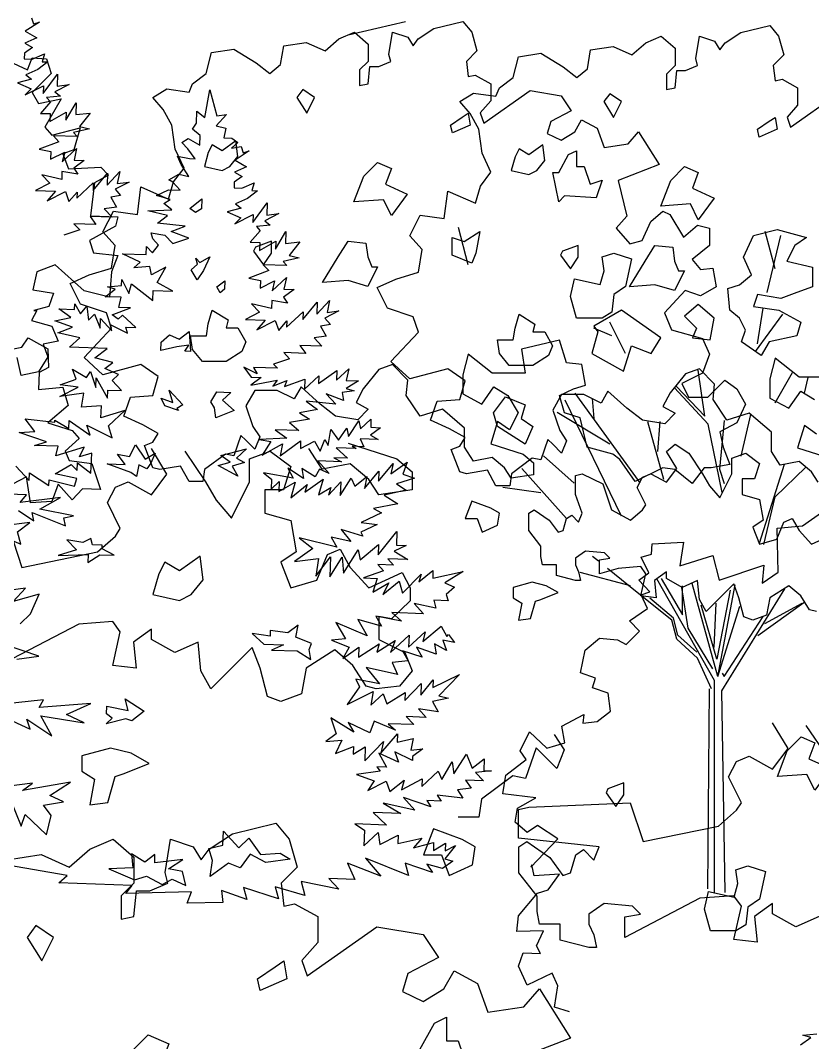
# Model space of a CAD drawing. Header units: inches. Extents: x 11.9 to 85.3, y 21.1 to 37.4.
# Drawn here: x 49.482 to 49.959, y 22.589 to 23.204 of the extents above; entities that cross this region are included whole.
import ezdxf

# ---------------------------------------------------------------- set-up
doc = ezdxf.new("R2010")
doc.units = ezdxf.units.IN
doc.header["$MEASUREMENT"] = 0
doc.layers.add('CAY', color=94, linetype='Continuous')
doc.layers.add('CAY-3', color=61, linetype='Continuous')

# ---------------------------------------------------------------- blocks, each defined once
blk = doc.blocks.new('A$C76451831')
at = {"layer": 'CAY'}
for p, q in [((3764, 1772.8), (3822.4, 1787)), ((3822.4, 1787), (3840.1, 1765.7)), ((3732.8, 1752.2), (3764, 1772.8)), ((3573, 1752.2), (3604.2, 1765.7)), ((3604.2, 1765.7), (3631.9, 1741.6)), ((3673.8, 1720.9), (3680.9, 1765.7)), ((3680.9, 1765.7), (3711.5, 1755.7)), ((3711.5, 1755.7), (3722.2, 1738)), ((3840.1, 1765.7), (3850.7, 1728)), ((3462.1, 1738), (3507.5, 1745.1)), ((3507.5, 1745.1), (3545.3, 1728)), ((3545.3, 1728), (3573, 1752.2)), ((3631.9, 1741.6), (3631.9, 1706.7)), ((3722.2, 1738), (3732.8, 1752.2)), ((3850.7, 1728), (3829.5, 1706.7)), ((3677.3, 1706.7), (3673.8, 1720.9)), ((3631.9, 1706.7), (3614.8, 1689.6)), ((3653.2, 1696.7), (3677.3, 1706.7)), ((3829.5, 1706.7), (3833, 1676.1)), ((3614.8, 1689.6), (3614.8, 1658.4)), ((3631.9, 1661.9), (3635.5, 1696.7)), ((3635.5, 1696.7), (3653.2, 1696.7)), ((3833, 1676.1), (3847.2, 1679)), ((3847.2, 1679), (3878.4, 1661.9)), ((3614.8, 1658.4), (3631.9, 1661.9)), ((3878.4, 1661.9), (3878.4, 1627.1)), ((3864.3, 1582.3), (3957.4, 1648.4)), ((3957.4, 1648.4), (4019.9, 1637.7)), ((4019.9, 1637.7), (4040.5, 1607.1)), ((3878.4, 1627.1), (3857.2, 1602.9)), ((4040.5, 1607.1), (3999.3, 1585.8)), ((3857.2, 1602.9), (3864.3, 1582.3)), ((3999.3, 1585.8), (3992.2, 1561.6)), ((4047.6, 1565.2), (4061.2, 1589.4)), ((4061.2, 1589.4), (4092.4, 1572.3)), ((4019.9, 1548.1), (4047.6, 1565.2)), ((4092.4, 1572.3), (4106.6, 1533.9)), ((4154.9, 1541), (4175.6, 1565.2)), ((4175.6, 1565.2), (4217.4, 1499.1)), ((3992.2, 1561.6), (4019.9, 1548.1)), ((4106.6, 1533.9), (4154.9, 1541)), ((4217.4, 1499.1), (4134.9, 1467.3)), ((4525.8, 1489.8), (4539.3, 1499.8)), ((4528.9, 1502.9), (4547.6, 1504.9)), ((4539.3, 1499.8), (4528.9, 1502.9)), ((1732.8, 1302.8), (1656.2, 1285.1)), ((6002.6, 1224.7), (5983.6, 1212.2)), ((5991.9, 1230.5), (5994.4, 1222.3)), ((5994.4, 1222.3), (6002.6, 1224.7)), ((5983.6, 1212.2), (5999.1, 1203.5)), ((5999.1, 1203.5), (5983, 1196.4)), ((5983, 1196.4), (5993.3, 1190.6)), ((5982.6, 1182.8), (5982.3, 1175.1)), ((5993.3, 1190.6), (5982.6, 1182.8)), ((5992.7, 1174.7), (6009.3, 1181.8)), ((6009.3, 1181.8), (6006.2, 1171.5)), ((5982.3, 1175.1), (5992.7, 1174.7)), ((6013.9, 1171.3), (6000.4, 1160.8)), ((6006.2, 1171.5), (6013.9, 1171.3)), ((6000.4, 1160.8), (5984.3, 1153.7)), ((5984.3, 1153.7), (5991.8, 1148)), ((6007.4, 1128.9), (6026.9, 1154.9)), ((6026.9, 1154.9), (6026.3, 1138.6)), ((5991.8, 1148), (5973, 1143.2)), ((5973, 1143.2), (5991.3, 1134.9)), ((5983.3, 1127), (6007.8, 1139.3)), ((6007.8, 1139.3), (6007.4, 1128.9)), ((6042.3, 1140.8), (6023.3, 1131)), ((6026.3, 1138.6), (6042.3, 1140.8)), ((5991.3, 1134.9), (5983.3, 1127)), ((6030.9, 1125.3), (6012.2, 1123.3)), ((6023.3, 1131), (6030.9, 1125.3)), ((6017.4, 1117.6), (6003.8, 1102.2)), ((6012.2, 1123.3), (6017.4, 1117.6)), ((6037.9, 1092.9), (6051.8, 1116.4)), ((6051.8, 1116.4), (6051.3, 1100.6)), ((6003.8, 1102.2), (6016.9, 1101.8)), ((6016.5, 1091.4), (6038.3, 1103.8)), ((6016.9, 1101.8), (6016.5, 1091.4)), ((6038.3, 1103.8), (6037.9, 1092.9)), ((6051.3, 1100.6), (6070.4, 1102.6)), ((6070.4, 1102.6), (6056.2, 1084.5)), ((6056.2, 1084.5), (6069.6, 1081.4)), ((6053, 1071.1), (6021.3, 1072.2)), ((6021.3, 1072.2), (6028.7, 1064.2)), ((6069.6, 1081.4), (6048.2, 1076.7)), ((6048.2, 1076.7), (6053, 1071.1)), ((6028.7, 1064.2), (6002.1, 1054.3)), ((6002.1, 1054.3), (6017.8, 1051)), ((6017.8, 1051), (6017.5, 1040.6)), ((6017.5, 1040.6), (6036.4, 1050.3)), ((6033.2, 1037.3), (6052.4, 1055.2)), ((6036.4, 1050.3), (6033.2, 1037.3)), ((6052.4, 1055.2), (6049.1, 1039.5)), ((6062.7, 1039), (6048.8, 1028.6)), ((6048.8, 1028.6), (6053.9, 1020.7)), ((6049.1, 1039.5), (6062.7, 1039)), ((2228.3, 971.5), (2215.1, 1021.6)), ((2217.8, 939.8), (2236.3, 1016.3)), ((6005.9, 1019.7), (6016.3, 1008.4)), ((6032.4, 1013.3), (6005.9, 1019.7)), ((6032.8, 1024.2), (6032.4, 1013.3)), ((6053.9, 1020.7), (6032.8, 1024.2)), ((6074.5, 998.7), (6093.9, 1022)), ((6093.3, 1005.7), (6110.2, 1024.2)), ((6093.9, 1022), (6093.3, 1005.7)), ((6110.2, 1024.2), (6107, 1008)), ((6016.3, 1008.4), (5997.4, 998.7)), ((6052.8, 988.6), (6074.8, 1009.1)), ((6074.8, 1009.1), (6074.5, 998.7)), ((6122.9, 1010.1), (6104, 1000.4)), ((6107, 1008), (6122.9, 1010.1)), ((5997.4, 998.7), (6024.1, 997.7)), ((6024.1, 997.7), (6012.8, 985)), ((6012.8, 985), (6037.3, 997.3)), ((6037.3, 997.3), (6042.2, 983.9)), ((6042.2, 983.9), (6053.1, 996.7)), ((6053.1, 996.7), (6052.8, 988.6)), ((6111.4, 992), (6098.2, 989.7)), ((6098.2, 989.7), (6105.9, 976.3)), ((6104, 1000.4), (6111.4, 992)), ((6105.9, 976.3), (6089.5, 974.1)), ((6089.5, 974.1), (6099.9, 962.9)), ((6070.5, 963.9), (6078.3, 953.2)), ((6099.9, 962.9), (6070.5, 963.9)), ((6056.8, 945.8), (6035.2, 938.9)), ((6078.3, 953.2), (6048.9, 954.2)), ((6048.9, 954.2), (6056.8, 945.8)), ((2204.6, 871.1), (2212.5, 918.7)), ((2201.9, 860.6), (2238.9, 910.7)), ((2009.3, 881.7), (1985.5, 892.2)), ((2027.8, 857.9), (2006.6, 900.2)), ((2134, 774), (2125.3, 835.7)), ((2228.6, 791.9), (2251.7, 832.8)), ((2268, 805.1), (2272.9, 825.9)), ((2138.7, 763.4), (2093.5, 812.2)), ((2095.8, 814.5), (2134, 774)), ((2022.3, 639.8), (1946.8, 795.6)), ((2047.7, 684.5), (1960.2, 805.1)), ((1985.8, 770.9), (1983.8, 797.9)), ((2007, 736.3), (1936.2, 779.1)), ((2159.9, 768.1), (2154, 702.8)), ((2182.7, 720.5), (2195.7, 776.4)), ((2079.1, 689), (2057.9, 766.3)), ((2071.1, 726.8), (2074.5, 766.9)), ((2157.5, 671.8), (2138.7, 763.4)), ((1958.8, 684.4), (1917.8, 720.8)), ((1948.8, 636.8), (1888.7, 704)), ((2154, 702.8), (2159.9, 684)), ((2207.6, 603.7), (2240.9, 709.9)), ((2228.7, 665.9), (2269.2, 705.2)), ((1914.2, 671.4), (1863.5, 678.5)), ((2213.4, 601.8), (2228.7, 665.9)), ((1991.5, 579.5), (1983.4, 586)), ((2034.5, 546.7), (1966.9, 564.4)), ((2041.2, 539.6), (2003.7, 569.7)), ((2147.3, 419.7), (2069.9, 556)), ((2075.8, 556.2), (2104.1, 507.8)), ((2151.6, 424.8), (2117.3, 549.9)), ((2089.9, 500.7), (2041.2, 539.6)), ((2102.9, 544.4), (2111.2, 489.7)), ((2104.1, 507.8), (2104.1, 546.7)), ((2168.2, 540.8), (2150.5, 448.4)), ((2151.6, 424.8), (2175, 548.1)), ((2156.8, 405.9), (2241.3, 542.4)), ((2092.3, 503.1), (2060.4, 530.2)), ((2146.9, 463.7), (2149.3, 523.1)), ((2205.1, 479.9), (2266.8, 524.3)), ((2214.5, 496), (2264.5, 523.1)), ((2150.5, 448.4), (2129.2, 520.8)), ((2151.6, 424.8), (2181.2, 519.2)), ((2096.6, 475.1), (2089.9, 500.7)), ((2098.2, 480.3), (2092.3, 503.1)), ((2159.9, 424.8), (2212.2, 505.4)), ((2123.3, 457.8), (2098.2, 480.3)), ((2111.2, 489.7), (2144.6, 435.4)), ((2124.5, 449.6), (2096.6, 475.1)), ((2143, 408.3), (2124.5, 449.6)), ((2157.5, 429.5), (2159.9, 424.8)), ((2147.3, 135.4), (2147.3, 419.7)), ((2138.3, 140.1), (2140.6, 408.3)), ((2161.5, 135.4), (2156.8, 405.9))]:
    blk.add_line(p, q, dxfattribs=at)
for points in [[(4216, 1534.3), (4196, 1540.6), (4200.2, 1569.1), (4192.8, 1586), (4159, 1570.1), (4147.4, 1595.5), (4153.8, 1613.4), (4177, 1612.3), (4171.7, 1622.9), (4181.2, 1642.9), (4145.3, 1641.9), (4147.4, 1663), (4172.8, 1693.5), (4187.5, 1697.8), (4202.3, 1718.9), (4168.5, 1716.7), (4165.4, 1731.5), (4164.3, 1728.3), (4200.2, 1766.3), (4172.8, 1784.2), (4159, 1774.7), (4143.2, 1788.5), (4146.4, 1807.4), (4170.6, 1821.2), (4126.4, 1826.4), (4130.6, 1851.7), (4158, 1872.8), (4149.6, 1884.4), (4162.2, 1909.7), (4185.4, 1887.6), (4209.7, 1895), (4205.5, 1917.1), (4235, 1933), (4233.9, 1921.4), (4252.9, 1923.5), (4270.8, 1937.2), (4267.7, 1961.4), (4246.6, 1968.8), (4250.8, 1981.5), (4230.8, 1988.9), (4237.1, 2019.4), (4256.1, 2035.3), (4280.3, 2033.1), (4291.9, 2026.8), (4309.9, 2044.7), (4296.2, 2058.5), (4320.4, 2075.3), (4312, 2093.3), (4323.6, 2097.5), (4308.8, 2113.3), (4322.5, 2122.8), (4312, 2143.9), (4325.7, 2148.1), (4326.7, 2161.8), (4368.9, 2163.9), (4363.7, 2132.3), (4408, 2146), (4416.4, 2113.3), (4476.5, 2133.3), (4474.4, 2109.1), (4495.5, 2123.9), (4494.4, 2182.9), (4528.2, 2186.1), (4556.7, 2206.1)], [(1194.4, 1253.4), (1226.1, 1238.6), (1232.4, 1254.5), (1251.4, 1253.4), (1257.7, 1233.4), (1232.4, 1208), (1240.8, 1193.3), (1271.4, 1199.6), (1249.3, 1161.6), (1258.8, 1151.1), (1296.7, 1160.6), (1288.3, 1131.1), (1273.5, 1125.8), (1280.9, 1105.7), (1324.2, 1107.9), (1334.7, 1097.3), (1315.7, 1086.8), (1310.4, 1042.5), (1347.4, 1041.4), (1344.2, 1028.7), (1309.4, 1009.8), (1314.7, 992.9), (1347.4, 989.7), (1338.9, 967.6), (1335.8, 933.8), (1302, 942.3), (1263, 977.1), (1238.7, 967.6), (1233.4, 943.3), (1260.9, 939.1), (1254.5, 921.2), (1234.5, 915.9), (1238.7, 915.9), (1231.3, 902.2), (1258.8, 894.8), (1267.2, 874.8), (1247.2, 870.5), (1253.5, 853.7)], [(2304.6, 826.3), (2260.5, 826.3), (2228.3, 851.9), (2221.2, 824), (2221.2, 798.4), (2246.8, 784.6), (2262.9, 807.8), (2281.4, 796.4)], [(2283.7, 750), (2267.6, 761.4), (2258.6, 731.5), (2302.2, 717.8)], [(2286.1, 685.5), (2277, 699.3), (2260.5, 713.1), (2235.4, 708.3), (2223.6, 726.8), (2223.6, 752.4), (2193.7, 777.9), (2163.8, 768.5), (2145.4, 796.4), (2147.3, 816.9), (2126.9, 837.7), (2108.4, 831), (2087.6, 805.5), (2078.1, 787), (2094.3, 777.9), (2080.5, 763.8), (2050.6, 768.5), (2029.8, 784.6), (2004.2, 807.8), (1995.2, 791.7), (1972, 803.1), (1942.1, 803.1), (1930.3, 782.3), (1939.8, 754.7), (1948.8, 741), (1942.1, 724.5), (1930.3, 736.3), (1923.7, 742.9), (1914.2, 715.4), (1902.8, 717.8), (1874.9, 696.9), (1872.6, 680.8), (1854.1, 680.8), (1842.7, 701.7), (1814.8, 696.9), (1805.7, 699.3), (1794.3, 729.2), (1805.7, 733.9), (1812.8, 745.3), (1792, 757.1), (1766.4, 768.5), (1775.5, 794.1), (1805.7, 796.4), (1812.8, 821.6), (1789.6, 837.7), (1738.5, 824), (1713.4, 847.2), (1750.3, 886.5), (1743.2, 907.3), (1708.6, 918.7), (1694.9, 946.6), (1720, 958), (1750.3, 967.1), (1755, 997.4), (1738.5, 1015.9), (1752.7, 1043.4), (1784.9, 1039.1), (1789.6, 1076), (1826.6, 1059.5), (1833.2, 1082.7), (1847.4, 1101.2), (1835.6, 1126.7), (1831.3, 1159), (1819.5, 1179.8), (1805.7, 1196), (1824.2, 1207.4), (1854.1, 1203), (1858.8, 1214.4), (1877.3, 1228.2), (1884.3, 1256.1), (1914.2, 1260.8), (1944.1, 1242.4), (1962.6, 1228.2), (1976.7, 1240), (1981, 1265.2), (2011.3, 1269.9), (2036.5, 1258.5), (2054.9, 1274.6), (2075.8, 1283.7), (2094.3, 1267.5), (2094.3, 1244.3), (2082.9, 1232.9), (2082.9, 1212.1), (2094.3, 1214.4), (2096.6, 1237.6), (2108.4, 1237.6), (2124.5, 1244.3), (2122.2, 1253.8), (2126.9, 1283.7), (2147.3, 1277), (2154.4, 1265.2), (2161.5, 1274.6), (2182.3, 1288.4), (2221.2, 1297.8), (2233, 1283.7), (2240.1, 1258.5), (2225.9, 1244.3), (2228.3, 1223.9), (2237.7, 1225.8), (2258.6, 1214.4), (2258.6, 1191.2), (2244.4, 1175.1), (2249.1, 1161.4), (2311.2, 1205.4)], [(1202.6, 261.9), (1217.6, 224.2), (1223.1, 239.9), (1251.6, 212.6), (1257.9, 238.7), (1247.6, 252.6), (1274.4, 257.1), (1256.2, 265.5), (1283.5, 283.1), (1219.2, 272.2), (1232.7, 282.1), (1187.2, 276)], [(1193.2, 371.5), (1229.8, 354.3), (1225.3, 367.6), (1258.9, 345.2), (1244, 372.4), (1302.2, 362.7), (1278.5, 373.9), (1311.2, 388.7), (1241.7, 383.4), (1247.5, 393.6), (1193.8, 387.8)], [(1211.8, 448.3), (1241.4, 452.3), (1196.6, 467.5)], [(1216.2, 495.8), (1230.2, 508.9), (1241.6, 535.3), (1206.8, 525.6), (1223.3, 543.6), (1180.5, 537.4)], [(1196.2, 611.2), (1217.2, 602.3), (1212.8, 618.8), (1229.1, 631.3), (1194, 627.1)], [(1213.8, 647.7), (1234.6, 633.9), (1232.3, 644.8), (1276.9, 627), (1274.6, 637.9), (1287.8, 640.2), (1242.8, 649.4), (1270.1, 664.8), (1216.4, 658.5), (1224.9, 668.7), (1187.8, 670)], [(1210.4, 706.8), (1228.3, 687.6), (1228.7, 698), (1254.8, 681.2), (1255.1, 688.9), (1289.2, 680), (1292.3, 690.3), (1263.1, 696.8), (1284.8, 709.2), (1292.7, 701.2), (1293, 711.6), (1311.1, 697.8), (1312.1, 724.6), (1296, 719.7), (1301.9, 732.6), (1263.9, 720.8), (1267.1, 733.8), (1235.4, 734.9), (1251.4, 739.8), (1214.7, 752), (1236, 753.5), (1223, 770.3), (1262.8, 766.2), (1262.9, 768.9), (1281.5, 757.4), (1281.9, 768.2), (1310.2, 748.6), (1305.7, 761.9), (1339.5, 744.9), (1334.6, 760.9), (1356.7, 781.5), (1324.6, 771.7), (1325.2, 788), (1298.4, 786.2), (1301.7, 804.7), (1269.4, 800.4), (1293.9, 813.1), (1270, 816.2), (1291.5, 823.6), (1286.5, 837), (1305.2, 825.9), (1310.4, 833.9), (1317.9, 812.3), (1318.3, 825.4), (1333.2, 798.2), (1333.6, 809), (1352.2, 808.4), (1339.5, 822), (1347.9, 829.8), (1329.6, 838.2), (1340.3, 846), (1316.5, 852.2), (1332.8, 864.8), (1282.6, 866.6), (1296.2, 879.2), (1266.9, 885.7), (1286.2, 893.2), (1262.5, 901.7), (1284, 906.4), (1268.1, 917.8), (1289.3, 917.1), (1289.6, 924.8), (1297.3, 911.4), (1305.8, 921.5), (1307.9, 902.9), (1315.9, 910.7), (1323.4, 891.9), (1323.8, 905), (1339.1, 888.6), (1336.7, 896.9), (1360.3, 885.2), (1357.8, 893.4), (1371.4, 892.9), (1353.4, 909.4), (1347.8, 904.2), (1339.8, 909.9), (1364.2, 919.5), (1348.4, 920), (1351.5, 933.5), (1330.3, 934.3), (1343.8, 944.2), (1333.4, 947.3), (1352.1, 949.4), (1352.4, 957.5), (1362.1, 938.6), (1365.3, 951.6), (1394, 929.3), (1394.4, 942.4), (1420.7, 941.5), (1399.8, 953.1), (1411.4, 974), (1392.5, 963.8), (1390.1, 974.8), (1368.8, 972.8), (1377.2, 980.7), (1353.6, 991.9), (1385.3, 990.8), (1385.6, 1001.7), (1393.5, 993.3), (1401.6, 1003.4), (1394.2, 1011.8), (1391.7, 1020.1), (1410.2, 1016.7), (1420.7, 1005.5), (1442.2, 1012.9), (1418.5, 1021.8), (1437.3, 1028.9), (1400.3, 1032.9), (1413.8, 1043.3), (1387.3, 1049.2), (1419.5, 1050.8), (1409, 1059.4), (1417.3, 1064.5), (1398.9, 1070.1), (1415, 1077.7), (1430.9, 1077.2), (1420.8, 1088), (1415.5, 1090.9), (1428.9, 1098.6), (1442.4, 1095.4), (1432.1, 1111.6), (1427, 1122.6), (1443.2, 1119.4), (1450.9, 1119.1), (1441, 1132.6), (1433.1, 1141), (1441.4, 1146.2), (1457, 1137.5), (1457.5, 1150.6), (1447.3, 1159.1), (1452.6, 1167.1), (1453.1, 1182.9), (1463.7, 1174.4), (1470.5, 1211.8), (1479.7, 1176.6), (1492.9, 1178.8), (1479.2, 1163.4), (1492.2, 1160.3), (1489.5, 1147.2), (1499.9, 1146.8), (1507.9, 1141.1), (1499.4, 1133.3), (1512.7, 1135.5), (1515.1, 1127.3), (1523.3, 1129.7), (1504.3, 1117.2), (1519.9, 1108.5), (1503.8, 1101.4), (1514, 1095.6), (1503.3, 1087.8), (1503, 1080.1), (1513.4, 1079.7), (1530, 1086.9), (1526.9, 1076.5), (1534.6, 1076.3), (1521.1, 1065.9), (1505, 1058.7), (1512.5, 1053), (1493.8, 1048.2), (1512, 1039.9), (1504.1, 1032), (1528.5, 1044.3), (1528.1, 1033.9), (1547.6, 1060), (1547.1, 1043.7), (1563, 1045.8), (1544.1, 1036.1), (1551.6, 1030.3), (1532.9, 1028.3), (1538.2, 1022.7), (1524.5, 1007.3), (1537.6, 1006.8), (1537.3, 996.4), (1559, 1008.8), (1558.6, 997.9), (1572.6, 1021.5), (1572, 1005.6), (1591.1, 1007.7), (1576.9, 989.6), (1590.4, 986.4), (1568.9, 981.7), (1573.7, 976.1), (1542, 977.2), (1549.5, 969.2), (1522.8, 959.3), (1538.6, 956), (1538.2, 945.6), (1557.1, 955.4), (1554, 942.3), (1573.2, 960.2), (1569.9, 944.5), (1583.5, 944), (1569.5, 933.6), (1574.7, 925.7), (1553.5, 929.2), (1553.1, 918.3), (1526.6, 924.7), (1537.1, 913.4), (1518.2, 903.7), (1544.9, 902.7), (1533.5, 890), (1558, 902.3), (1563, 889), (1573.8, 901.7), (1573.5, 893.6), (1595.6, 914.1), (1595.2, 903.7), (1614.6, 927.1), (1614, 910.8), (1631, 929.2), (1627.7, 913), (1643.6, 915.2), (1624.7, 905.4), (1632.1, 897), (1618.9, 894.7), (1626.6, 881.3), (1610.2, 879.2), (1620.7, 867.9), (1591.3, 868.9), (1599.1, 858.2), (1569.6, 859.3), (1577.5, 850.8), (1556, 843.9), (1561.2, 838.3), (1529.1, 839.4), (1534.2, 831), (1515.9, 839.8), (1525.9, 826.3), (1539.5, 825.9), (1525.5, 815.5), (1560.6, 822.4), (1554.9, 814.4), (1573.8, 821.9), (1570.8, 813.9), (1597.8, 823.8), (1597.4, 810.2), (1616.6, 828.2), (1616.2, 817.7), (1640.9, 835.5), (1640.4, 822.3), (1656.8, 837.6), (1653.5, 821.9), (1669.8, 821.3), (1653.1, 811), (1663.9, 807.9), (1648, 805.8), (1649.9, 795.3), (1626.6, 803.8), (1639.3, 790.2), (1599.5, 794.3), (1615, 782.9), (1590.8, 778.7), (1604.1, 770.1), (1577.2, 765.6), (1590, 754.7), (1558.3, 755.8), (1573.8, 744.4), (1536.6, 743), (1552.3, 740.2), (1540.8, 721.6), (1568.1, 736.9), (1564.8, 720.7), (1592.2, 741.1), (1591.9, 730.6), (1610.8, 740.4), (1618.5, 727), (1624.5, 742.7), (1629.2, 734.8), (1632.6, 756), (1643, 742), (1654, 757.9), (1656.3, 747), (1670.2, 767.8), (1672.6, 757.3), (1686.6, 770), (1686.2, 759.1), (1699.3, 758.6), (1685.9, 748.7), (1696.1, 742.9), (1672.1, 743.7), (1677.2, 733.1), (1661.3, 733.7), (1666.6, 730.8), (1639.9, 731.7), (1655.3, 717.6), (1636.8, 718.2), (1647, 712.9), (1615.3, 714), (1630.6, 697.1), (1617.6, 703), (1611.9, 692.8), (1593.7, 703.8), (1595.9, 690.6), (1575.1, 704.5), (1582.3, 691.1), (1542.7, 697.9), (1553.3, 689.4), (1552.8, 676.3), (1563.6, 686.3), (1563.1, 673.2), (1584.9, 685.6), (1579.1, 664.5), (1601.1, 682.3), (1598, 672), (1622.6, 689.7), (1616.4, 668.6), (1632.6, 678.5), (1629.6, 668.1), (1646.1, 686.1), (1645.4, 667.6), (1659.8, 691.1), (1664.9, 680), (1681.2, 693.1), (1677.9, 676.9), (1697.3, 700.2), (1696.8, 687.1), (1716.2, 710.4), (1713, 696.9), (1734.9, 712.5), (1729.3, 696.4), (1745, 690.8), (1720.7, 683.5), (1733.6, 674.9), (1704.3, 668.2), (1722.5, 656.7), (1690.1, 650.1), (1700.8, 644.3), (1673.6, 631.7), (1694.8, 628.7), (1673.2, 618.6), (1675.7, 613), (1646.5, 622.2), (1659.6, 605.9), (1633, 611.8), (1640.7, 598.4), (1590.4, 611), (1608.5, 596.8), (1583.9, 579.1), (1616.2, 583.4), (1612.6, 559.5), (1632.1, 585.5), (1631.2, 558.8), (1648, 585), (1649.9, 563.6), (1669.6, 594.7), (1671.9, 581.4), (1696.6, 601.9), (1696.1, 588.3), (1721.2, 619.6), (1720.6, 601), (1733.7, 600.6), (1717.6, 593), (1735.8, 581.9), (1709.1, 582.8), (1716.9, 574.4), (1695.7, 575.2), (1703.5, 566.7), (1676.5, 557.2), (1695, 556.6), (1688.9, 538.2), (1710.7, 550.6), (1702.4, 535), (1724.3, 552.8), (1728.8, 536.8), (1753.7, 562.3), (1750.6, 551.9), (1769.7, 567.1), (1769.3, 556.7), (1810, 565.7), (1785.4, 550.7), (1798.4, 544.8), (1787.6, 534.8), (1790, 526.5), (1771, 527.2), (1773.4, 516.7), (1744.6, 522.7), (1757.2, 509.1), (1714.7, 510.6), (1727.4, 499.2), (1693.2, 505.9), (1700.9, 492.5), (1669.1, 501.3), (1681.4, 479.5), (1639.5, 497.3), (1652.3, 475.6), (1633.6, 473.5), (1657.4, 464.5), (1648.7, 449), (1670.5, 464.1), (1670, 450.9), (1697.4, 468.6), (1694.3, 457.8), (1718.8, 473.3), (1712.8, 457.1), (1737.7, 480.3), (1737.1, 464.5), (1759.1, 485), (1755.9, 472), (1780.7, 492.4), (1788.3, 478.5), (1790.7, 481.2), (1798.5, 470.5), (1782.7, 473.7), (1787.7, 460), (1771.7, 468.7), (1773.9, 455), (1747.5, 464.1), (1755.2, 450.7), (1728.8, 459.3), (1736.5, 445.9), (1715.1, 443.9), (1722.2, 427.8), (1680, 437), (1698.2, 415), (1666.3, 421.6), (1671.3, 411), (1654.7, 387.5), (1689.7, 404.9), (1686.3, 386.4), (1702.7, 401.7), (1707.7, 388.4), (1732.3, 403.4), (1731.9, 392.6), (1754, 415.8), (1753.4, 400), (1770, 420.7), (1769.7, 410.3), (1805.2, 427.6), (1777.4, 399.1), (1790.4, 396), (1769, 391.3), (1776.7, 377.8), (1750.1, 381.5), (1760.6, 370.2), (1733.8, 371.2), (1743.9, 360.4), (1709.5, 361.6), (1719.6, 353.1), (1691, 365), (1685, 349.3), (1656.1, 363.5), (1663.8, 350.1), (1632.7, 369.7), (1639.7, 348.2), (1626.2, 337.8), (1647.6, 339.7), (1638.8, 321.5), (1663.1, 331), (1662.7, 320.6), (1679, 330.5), (1678.3, 311.9), (1703.2, 337.8), (1700, 322), (1722.2, 348), (1721.8, 337.1), (1743.2, 341.8), (1740, 326.1), (1756.3, 327.8), (1742.4, 317.8), (1742.2, 312.4), (1718.6, 324.1), (1723.6, 310.3), (1697.2, 322.1), (1707.5, 303.2), (1694.3, 303.7), (1699.1, 298), (1667.2, 293.7), (1691, 285.2), (1682.3, 271.9), (1706.8, 284.6), (1711.8, 270.9), (1730.9, 286.1), (1727.7, 273), (1755, 287.9), (1754.6, 277.5), (1776.6, 298.1), (1781.7, 287), (1795.6, 310.5), (1797.8, 294.6), (1814.6, 320.8), (1822.1, 301.9), (1838.4, 314.5), (1837.8, 298.6), (1848.2, 298.3), (1826.8, 296.3), (1837.3, 285.1), (1813.3, 285.9), (1821.1, 275.2), (1802.5, 273.1), (1809.8, 262), (1775.5, 265.9), (1780.6, 258), (1761.6, 258.7), (1766.8, 250.4), (1730.1, 262.5), (1745.3, 245.7), (1703.1, 255.3), (1726.6, 241.3), (1689.5, 242.6), (1707.5, 225.7), (1664.9, 227.2), (1677.8, 219), (1677, 197.7), (1696.2, 215.6), (1698.4, 199.7), (1722.9, 212), (1722.5, 201.1), (1754.9, 208.2), (1743.6, 195.4), (1770.5, 202.2), (1770.2, 191.8), (1786.4, 201.6), (1786, 191.2), (1799.9, 198.4), (1785.6, 180.3), (1796.4, 177.2), (1782.5, 167.3), (1761.4, 173.5), (1769.1, 162.3), (1732.4, 174.5), (1736.8, 158), (1679.2, 181.3), (1699.6, 157), (1654.9, 174.5), (1665, 152.8), (1630.2, 154), (1643.3, 140), (1592.9, 149.9), (1597.7, 131.1), (1558.2, 142.9), (1562.6, 126.9), (1515.6, 142.2), (1520, 125.7), (1486, 137.8), (1488.1, 121.8), (1440.1, 120.8), (1446.1, 136.4), (1358.1, 134.1), (1366.6, 144.6), (1267.9, 148.1), (1279.1, 158.1), (1199.4, 171.8)], [(1253.5, 853.7), (1240.8, 833.6), (1217.6, 828.4), (1212.4, 852.6)], [(1484.5, 939.3), (1479.8, 947.6), (1490.5, 955.4), (1490.1, 944.5), (1484.5, 939.3)], [(2283.7, 512.1), (2274.7, 514.5), (2262.9, 533), (2246.8, 546.7), (2221.2, 530.6), (2216.9, 507.4), (2198.4, 500.7), (2186.6, 505), (2179.9, 530.6), (2172.9, 549.1), (2156.8, 533), (2135.9, 512.1), (2126.9, 528.2), (2124.5, 553.8), (2103.7, 544.4), (2082.9, 556.2), (2082.9, 565.2), (2066.7, 553.8), (2069.1, 530.6), (2048.3, 533), (2054.9, 562.8), (2048.3, 572.3), (2018, 569.9), (1992.8, 562.8), (1992.8, 581.3), (2006.6, 583.7), (1999.5, 590.8), (1974.4, 593.1), (1960.6, 583.7), (1960.6, 574.6), (1964.9, 565.2), (1967.3, 553.8), (1960.6, 553.8), (1935.1, 560.5), (1935.1, 574.6), (1916.6, 574.6), (1914.2, 586), (1914.2, 599.8), (1898.1, 620.6), (1898.1, 643.8), (1905.2, 648.6), (1925.6, 634.4), (1937.4, 618.3), (1944.1, 620.6), (1948.8, 636.8), (1955.9, 641.5), (1964.9, 632), (1969.6, 643.8), (1960.6, 669), (1960.6, 694.6), (1969.6, 696.9), (1997.6, 683.2), (2009, 648.6), (2034.5, 634.4), (2050.6, 648.6), (2054.9, 655.2), (2043.5, 678.5), (2050.6, 692.2), (2062, 696.9), (2082.9, 685.5), (2096.6, 704), (2082.9, 726.8), (2094.3, 736.3), (2112.7, 724.5), (2131.2, 696.9), (2140.6, 680.8), (2154.4, 664.7), (2170.5, 696.9), (2170.5, 717.8), (2189, 724.5), (2207.5, 710.7), (2200.8, 689.9), (2184.3, 689.9), (2184.3, 669), (2207.5, 662.3), (2212.2, 634.4), (2198.4, 625.4), (2207.5, 602.2), (2230.7, 609.2), (2240.1, 632), (2251.5, 636.8), (2260.5, 620.6), (2277, 602.2), (2306.9, 615.9)]]:
    blk.add_lwpolyline(points, dxfattribs=at)
for points in [[(4507.9, 1884.3), (4526.4, 1902.8), (4544.9, 1894.9), (4536.9, 1873.7), (4566, 1860.5), (4544.9, 1831.5), (4534.3, 1852.6), (4494.7, 1850)], [(4267.5, 1833.2), (4264.9, 1827.9), (4278.1, 1809.4), (4288.7, 1825.2), (4288.7, 1841.1)], [(4396.9, 1672), (4402.2, 1695.8), (4436.5, 1687.9), (4441.8, 1706.3), (4439.1, 1724.8), (4455, 1730.1), (4478.7, 1722.2), (4470.8, 1685.2), (4455, 1674.7), (4452.3, 1650.9), (4439.1, 1643), (4404.8, 1643)], [(3524.3, 1634.1), (3500.5, 1649.9), (3488.6, 1634.1), (3508.4, 1602.4)], [(3821.2, 1594.5), (3833.1, 1602.4), (3837, 1578.6), (3801.4, 1562.8), (3797.4, 1578.6)], [(4035, 1519.2), (4050.8, 1527.2), (4050.8, 1495.5), (4066.6, 1495.5), (4078.5, 1459.8), (4102.3, 1467.8), (4090.4, 1432.1), (4027.1, 1436.1), (4015.2, 1424.2), (4003.3, 1483.6), (4015.2, 1483.6)], [(3623.3, 1475.7), (3651, 1503.4), (3678.7, 1491.5), (3666.8, 1459.8), (3710.3, 1440), (3678.7, 1396.5), (3662.8, 1428.1), (3603.5, 1424.2)], [(2022.5, 1195.9), (2006.6, 1206.4), (1998.7, 1195.9), (2011.9, 1174.8)], [(2220.4, 1169.5), (2228.3, 1174.8), (2231, 1158.9), (2207.2, 1148.4), (2204.6, 1158.9)], [(1919.5, 1116.7), (1916.9, 1137.8), (1898.4, 1124.6), (1885.2, 1132.5), (1880, 1122), (1874.7, 1103.5), (1898.4, 1098.2), (1909, 1103.5)], [(2088.5, 1090.3), (2106.9, 1108.8), (2125.4, 1100.8), (2117.5, 1079.7), (2146.5, 1066.5), (2125.4, 1037.5), (2114.9, 1058.6), (2075.3, 1055.9)], [(1443.6, 1052.7), (1459.9, 1065.3), (1459.5, 1052.2), (1451.1, 1047)], [(1795.5, 989.9), (1795.5, 1013.7), (1811.3, 1008.4), (1832.5, 1021.6), (1827.2, 992.6), (1821.9, 979.4)], [(2209.9, 855.3), (2183.5, 873.8), (2188.8, 889.6), (2180.8, 905.5), (2167.6, 916), (2165, 945.1), (2180.8, 950.3), (2196.7, 963.5), (2186.1, 987.3), (2199.3, 1016.3), (2231, 1024.3), (2270.6, 1013.7), (2254.7, 1003.1), (2244.2, 982), (2278.5, 974.1), (2278.5, 947.7), (2257.4, 939.8), (2236.3, 931.9), (2204.6, 937.1), (2199.3, 921.3), (2233.6, 916), (2262.7, 900.2), (2257.4, 881.7), (2220.4, 873.8)], [(1943.3, 995.2), (1940.7, 989.9), (1953.9, 971.5), (1964.4, 987.3), (1964.4, 1003.1)], [(2054.1, 982), (2067.3, 1003.1), (2091.1, 1000.5), (2093.7, 982), (2099, 968.8), (2106.9, 968.8), (2093.7, 942.4), (2067.3, 950.3), (2033, 947.7)], [(1445.7, 970.1), (1454.1, 978), (1451.7, 985.8), (1456.9, 980.2), (1470.4, 987.9), (1462, 969.6), (1453.4, 956.7)], [(2141.2, 876.4), (2146.5, 905.5), (2125.4, 923.9), (2106.9, 908.1), (2122.8, 892.2), (2117.5, 879)], [(1903.7, 887), (1919.5, 887), (1930.1, 868.5), (1924.8, 855.3), (1903.7, 842.1), (1872, 842.1), (1858.8, 857.9), (1856.2, 876.4), (1877.3, 876.4), (1880, 892.2), (1885.2, 910.7), (1906.4, 897.5)], [(2062.1, 857.9), (2075.3, 879), (2022.5, 916), (1985.5, 894.9), (1990.8, 887), (1982.9, 857.9), (2025.1, 834.2), (2035.7, 868.5)], [(1444.6, 860.9), (1436.9, 861.2), (1442.2, 869.2), (1426.3, 867), (1404.8, 862.3), (1405.2, 873.2), (1416.4, 883.2), (1429.3, 877.3), (1442.8, 887.7)], [(1428.7, 781.7), (1410.3, 787.8), (1405.3, 798.4), (1420.9, 792.4), (1416.1, 808.9), (1434.4, 789.2), (1426.1, 784.5)], [(1476.9, 785.4), (1471.7, 793.3), (1479.9, 806.6), (1498.9, 806), (1487.6, 795.5), (1503, 781.8), (1478.7, 771.8)], [(1856.2, 760.2), (1850.9, 778.7), (1866.8, 799.8), (1893.2, 789.3), (1887.9, 770.8), (1903.7, 760.2), (1893.2, 736.5)], [(1364.6, 698.7), (1332.9, 710.2), (1356.9, 709.4), (1346.9, 723.3), (1362.7, 720.1), (1370.9, 735.6), (1383.8, 716.6), (1397.3, 724.3), (1391.3, 710.9), (1386.1, 703.4), (1375.4, 708.7), (1372.1, 693)], [(1485.1, 721.2), (1519.8, 730.4), (1506.2, 717.8), (1516.9, 712), (1500.4, 707.1), (1508.1, 693.7), (1481.9, 707.7), (1497.9, 712.6)], [(1313.2, 601.7), (1310.8, 609.9), (1300.2, 604.8), (1278.6, 608.3), (1291.7, 594.7), (1267.4, 587.4), (1307.3, 588.7), (1306.9, 577.9), (1323.2, 588.2), (1342.2, 587.5), (1326.2, 596.2), (1326.3, 601.2)], [(1603.8, 461), (1606.8, 469), (1585.8, 477.9), (1589, 493.7), (1575.1, 483.3), (1551.6, 486.8), (1551.4, 479.1), (1527.5, 482.7), (1542.8, 468.5), (1569.5, 467.6), (1553, 460.5), (1587.8, 459.2), (1606, 447.7)], [(1332, 374.8), (1332.4, 385.2), (1361.2, 379.2), (1356.8, 395.2), (1382.5, 378.5), (1366.1, 365.4), (1358.1, 368.4), (1331.6, 361.7), (1339.5, 369.1)], [(1809, 206.5), (1770.6, 220.7), (1757.1, 185.9), (1781.3, 185.9), (1791.3, 158.2), (1822.5, 172.3), (1826.1, 196.5)], [(1474.2, 178.1), (1469.4, 194.1), (1488.1, 198.9), (1488.8, 217.4), (1509.3, 195.4), (1522.9, 208.1), (1538.4, 186.2), (1564.8, 188), (1578.1, 179.9), (1545.8, 175.6), (1524.8, 186.7), (1511.1, 168.6), (1495.4, 174.6), (1470.8, 156.9)], [(1438.2, 144.9), (1433.9, 163.6), (1414.9, 167), (1434.4, 179.5), (1396.7, 175.3), (1397, 186.2), (1383.5, 175.8), (1365.4, 187.3), (1367.4, 168.6), (1335.2, 167), (1369.6, 152.2), (1385.6, 157.1), (1406.5, 146), (1419.9, 153.2)]]:
    blk.add_lwpolyline(points, close=True, dxfattribs=at)
at = {"layer": 'CAY-3'}
for p, q in [((6577.4, 899), (6564.2, 949.2)), ((6416.3, 659.8), (6481.8, 639.1)), ((6173.4, 618.5), (6152.8, 652.7)), ((6197.6, 649.2), (6225.3, 607.9)), ((6284.2, 639.1), (6312, 649.2)), ((6312, 649.2), (6339.7, 628.5)), ((6381.5, 625), (6363.8, 652.7)), ((6284.2, 607.9), (6284.2, 639.1)), ((6419.3, 632.1), (6381.5, 625)), ((6444, 611.4), (6419.3, 632.1)), ((6481.8, 639.1), (6502.4, 621.4)), ((6152.8, 590.8), (6173.4, 618.5)), ((6339.7, 628.5), (6329.6, 597.3)), ((6502.4, 621.4), (6502.4, 597.3)), ((6104.4, 600.8), (6121.5, 607.9)), ((6121.5, 607.9), (6152.8, 590.8)), ((6225.3, 607.9), (6239.4, 583.7)), ((6260.1, 559.5), (6284.2, 607.9)), ((6457.6, 590.8), (6444, 611.4)), ((6093.8, 580.2), (6104.4, 600.8)), ((6304.9, 597.3), (6304.9, 566)), ((6329.6, 597.3), (6304.9, 597.3)), ((6502.4, 597.3), (6457.6, 590.8)), ((6110.9, 545.4), (6093.8, 580.2)), ((6239.4, 583.7), (6260.1, 559.5)), ((6304.9, 566), (6339.7, 556)), ((6339.7, 556), (6346.7, 514.1)), ((5961.9, 545.3), (5979, 493.4)), ((6080.2, 514.1), (6104.4, 535.3)), ((6104.4, 535.3), (6110.9, 545.4)), ((5979, 493.4), (6080.2, 514.1)), ((6346.7, 514.1), (6326.1, 500.5)), ((6374.5, 476.3), (6388.6, 510.6)), ((6388.6, 510.6), (6405.7, 517.6)), ((6405.7, 517.6), (6419.3, 493.4)), ((6326.1, 500.5), (6339.7, 465.7)), ((6419.3, 493.4), (6444, 465.7)), ((6444, 465.7), (6488.8, 486.4)), ((6488.8, 486.4), (6499.5, 465.7)), ((6339.7, 465.7), (6374.5, 476.3)), ((6499.5, 465.7), (6499.5, 448.6)), ((6499.5, 448.6), (6474.7, 424.4)), ((6457.6, 427.4), (6457.6, 396.7)), ((6474.7, 424.4), (6457.6, 427.4)), ((6055.5, 417.4), (5954.9, 364.8)), ((6100.9, 420.9), (6055.5, 417.4)), ((6110.9, 406.7), (6100.9, 420.9)), ((6100.9, 361.9), (6110.9, 406.7)), ((6152.8, 410.3), (6128.6, 393.2)), ((6152.8, 396.7), (6152.8, 410.3)), ((6128.6, 393.2), (6132.1, 358.4)), ((6184, 379), (6152.8, 396.7)), ((6215.3, 393.2), (6184, 379)), ((6218.8, 354.8), (6215.3, 393.2)), ((6287.8, 386.1), (6263.6, 361.9)), ((6298.4, 358.4), (6287.8, 386.1)), ((6457.6, 396.7), (6492.4, 379)), ((6398.6, 382.6), (6360.3, 358.4)), ((6422.8, 361.9), (6398.6, 382.6)), ((6492.4, 379), (6502.4, 354.8)), ((2245.7, 328.6), (2225, 362.9)), ((2269.8, 359.3), (2297.6, 318)), ((6132.1, 358.4), (6100.9, 361.9)), ((6263.6, 361.9), (6232.4, 330.6)), ((6308.4, 320), (6298.4, 358.4)), ((6360.3, 358.4), (6353.8, 323.6)), ((6440.5, 334.2), (6422.8, 361.9)), ((1932.1, 347.2), (1945.6, 326.5)), ((6232.4, 330.6), (6218.8, 354.8)), ((6502.4, 354.8), (6485.3, 334.2)), ((1908, 329.4), (1893.8, 288.2)), ((1917.9, 319.4), (1908, 329.4)), ((6454.1, 330.6), (6440.5, 334.2)), ((6485.3, 334.2), (6454.1, 330.6)), ((1935.6, 301.8), (1917.9, 319.4)), ((1945.6, 326.5), (1935.6, 301.8)), ((2176.7, 310.9), (2193.8, 318)), ((2193.8, 318), (2225, 300.9)), ((2225, 300.9), (2245.7, 328.6)), ((6326.1, 313.5), (6308.4, 320)), ((6353.8, 323.6), (6326.1, 313.5)), ((2166.1, 290.3), (2176.7, 310.9)), ((1876.7, 291.7), (1834.8, 260.5)), ((1893.8, 288.2), (1876.7, 291.7)), ((2183.2, 255.5), (2166.1, 290.3)), ((1834.8, 260.5), (1831.3, 236.3)), ((1884.4, 246.4), (1898, 249.9)), ((1898, 249.9), (2034.2, 255.5)), ((2034.2, 255.5), (2051.3, 203.6)), ((2176.7, 245.5), (2183.2, 255.5)), ((1831.3, 236.3), (1803.5, 236.3)), ((1884.4, 208.1), (1884.4, 246.4)), ((2152.5, 224.2), (2176.7, 245.5)), ((2051.3, 203.6), (2152.5, 224.2)), ((1992.3, 196.5), (1884.4, 208.1)), ((1885, 196.5), (1895.6, 203.6)), ((1885, 161.7), (1885, 196.5)), ((1895.6, 203.6), (1926.3, 182.3)), ((1961.1, 185.9), (1971.7, 193)), ((1971.7, 193), (1985.3, 178.8)), ((1985.3, 178.8), (1992.3, 196.5)), ((1926.3, 182.3), (1944, 158.2)), ((1954, 161.7), (1961.1, 185.9)), ((1909.2, 130.4), (1885, 161.7)), ((1944, 158.2), (1954, 161.7)), ((1909.2, 109.8), (1909.2, 130.4)), ((2127.7, 127.5), (2027.1, 75)), ((2173.1, 131), (2127.7, 127.5)), ((2183.2, 116.9), (2173.1, 131)), ((1912.7, 92.7), (1909.2, 109.8)), ((1999.4, 120.4), (1978.8, 106.3)), ((2037.1, 116.9), (1999.4, 120.4)), ((2047.8, 106.3), (2037.1, 116.9)), ((2173.1, 72.1), (2183.2, 116.9)), ((2225, 120.4), (2200.9, 103.3)), ((2225, 106.9), (2225, 120.4)), ((1978.8, 106.3), (1978.8, 92.7)), ((2027.1, 102.7), (2047.8, 106.3)), ((2027.1, 75), (2027.1, 102.7)), ((2200.9, 103.3), (2204.4, 68.5)), ((2256.3, 89.2), (2225, 106.9)), ((2287.5, 103.3), (2256.3, 89.2)), ((1940.4, 92.7), (1912.7, 92.7)), ((1940.4, 71.5), (1940.4, 92.7)), ((1978.8, 92.7), (1985.3, 78.5)), ((1978.8, 61.4), (1940.4, 71.5)), ((1985.3, 78.5), (1988.8, 61.4)), ((2204.4, 68.5), (2173.1, 72.1)), ((1988.8, 61.4), (1978.8, 61.4))]:
    blk.add_line(p, q, dxfattribs=at)
for points in [[(6263.3, 643), (6251.9, 645.3), (6224, 624.5), (6221.6, 608.3), (6203.1, 608.3), (6191.7, 629.2), (6163.8, 624.5), (6154.8, 626.8), (6143.4, 656.7), (6154.8, 661.4), (6161.9, 672.8), (6141, 684.6), (6115.5, 696), (6124.5, 721.6), (6154.8, 724), (6161.9, 749.1), (6138.7, 765.3), (6087.6, 751.5), (6062.4, 774.7), (6099.4, 814), (6092.3, 834.9), (6057.7, 846.3), (6043.9, 874.2), (6069.1, 885.6), (6099.4, 894.6), (6104.1, 924.9), (6087.6, 943.4), (6101.7, 970.9), (6134, 966.6), (6138.7, 1003.6), (6175.6, 987), (6182.3, 1010.2), (6196.5, 1028.7), (6184.7, 1054.3), (6180.3, 1086.5), (6168.5, 1107.4), (6154.8, 1123.5), (6173.3, 1134.9), (6203.1, 1130.6), (6207.9, 1142), (6226.3, 1155.7), (6233.4, 1183.7), (6263.3, 1188.4), (6293.2, 1169.9), (6311.6, 1155.7), (6325.8, 1167.5), (6330.1, 1192.7), (6360.4, 1197.4), (6385.5, 1186), (6404, 1202.1), (6424.8, 1211.2), (6443.3, 1195.1), (6443.3, 1171.9), (6431.9, 1160.5), (6431.9, 1139.6), (6443.3, 1142), (6445.7, 1165.2), (6457.5, 1165.2), (6473.6, 1171.9), (6471.2, 1181.3), (6475.9, 1211.2), (6496.4, 1204.5), (6503.5, 1192.7), (6510.5, 1202.1), (6531.4, 1215.9), (6570.3, 1225.3), (6582.1, 1211.2), (6589.1, 1186), (6575, 1171.9), (6577.4, 1151.4), (6586.8, 1153.4), (6607.6, 1142), (6607.6, 1118.8), (6593.5, 1102.7), (6598.2, 1088.9), (6660.3, 1132.9), (6702, 1125.9), (6715.7, 1105.4), (6688.2, 1091.2), (6683.5, 1075.1), (6702, 1066.1), (6720.4, 1077.5), (6729.5, 1093.6), (6750.3, 1082.2), (6759.7, 1056.6), (6792, 1061.4), (6805.7, 1077.5), (6833.6, 1033.4), (6778.6, 1012.2), (6790, 964.2), (6775.9, 948.1), (6794.3, 927.3), (6810.8, 931.6), (6822.2, 957.2), (6838.4, 970.9), (6847.8, 966.6), (6866.3, 936.3), (6884.7, 952.4), (6900.9, 948.1), (6900.9, 924.9), (6877.7, 906.4), (6889.1, 892.7), (6905.2, 894.6), (6909.9, 869.5), (6889.1, 857.7), (6868.2, 864.7), (6840.7, 834.9), (6849.8, 811.7), (6891.4, 800.2), (6900.9, 779.4), (6891.4, 753.8), (6882.4, 749.1), (6863.9, 740.1), (6872.9, 721.6), (6898.5, 721.6), (6921.7, 744.4), (6937.8, 733), (6949.2, 712.2), (6937.8, 687), (6914.6, 675.2), (6919.3, 654.4), (6928.4, 631.5), (6903.2, 626.8), (6893.8, 626.8), (6877.7, 606), (6854.5, 624.5), (6838.4, 626.8), (6801.4, 608.3), (6780.6, 638.2), (6771.5, 645.3), (6736.9, 654.4), (6727.5, 693.7), (6706.7, 700.8), (6700, 724), (6718.5, 733), (6734.6, 737.7), (6729.9, 765.3), (6709, 767.6), (6700, 797.9), (6648.9, 786.1), (6653.6, 753.8), (6609.6, 753.8), (6577.4, 779.4), (6570.3, 751.5), (6570.3, 725.9), (6595.8, 712.2), (6611.9, 735.4), (6630.4, 724), (6644.6, 700.8), (6632.8, 677.6), (6616.7, 689), (6607.6, 659.1), (6651.2, 645.3), (6665, 633.5), (6665, 617.4), (6635.1, 613.1), (6626.1, 626.8), (6609.6, 640.6), (6584.4, 635.9), (6572.6, 654.4), (6572.6, 679.9), (6542.8, 705.5), (6512.9, 696), (6494.4, 724), (6496.4, 744.4), (6475.9, 765.3), (6457.5, 758.6), (6436.6, 733), (6427.2, 714.5), (6443.3, 705.5), (6429.6, 691.3), (6399.7, 696), (6378.8, 712.2), (6353.3, 735.4), (6344.3, 719.2), (6321.1, 730.6), (6291.2, 730.6), (6279.4, 709.8), (6288.8, 682.3), (6297.9, 668.5), (6291.2, 652), (6279.4, 663.8), (6272.8, 670.4)], [(6371.5, 1123.4), (6355.7, 1134), (6347.8, 1123.4), (6361, 1102.3)], [(6569.5, 1097), (6577.4, 1102.3), (6580, 1086.5), (6556.3, 1075.9), (6553.6, 1086.5)], [(6268.6, 1044.2), (6266, 1065.3), (6247.5, 1052.1), (6234.3, 1060.1), (6229, 1049.5), (6223.7, 1031), (6247.5, 1025.7), (6258, 1031)], [(6712, 1046.9), (6722.6, 1052.1), (6722.6, 1031), (6733.1, 1031), (6741, 1007.2), (6756.9, 1012.5), (6748.9, 988.8), (6706.7, 991.4), (6698.8, 983.5), (6690.9, 1023.1), (6698.8, 1023.1)], [(6437.5, 1017.8), (6456, 1036.3), (6474.5, 1028.4), (6466.5, 1007.2), (6495.6, 994), (6474.5, 965), (6463.9, 986.1), (6424.3, 983.5)], [(6292.4, 922.8), (6289.7, 917.5), (6302.9, 899), (6313.5, 914.8), (6313.5, 930.7)], [(6403.2, 909.6), (6416.4, 930.7), (6440.2, 928), (6442.8, 909.6), (6448.1, 896.4), (6456, 896.4), (6442.8, 870), (6416.4, 877.9), (6382.1, 875.2)], [(6714.6, 856.8), (6719.9, 880.5), (6754.2, 872.6), (6759.5, 891.1), (6756.9, 909.6), (6772.7, 914.8), (6796.5, 906.9), (6788.5, 870), (6772.7, 859.4), (6770.1, 835.6), (6756.9, 827.7), (6722.6, 827.7)], [(6252.8, 814.5), (6268.6, 814.5), (6279.2, 796), (6273.9, 782.8), (6252.8, 769.6), (6221.1, 769.6), (6207.9, 785.5), (6205.3, 803.9), (6226.4, 803.9), (6229, 819.8), (6234.3, 838.3), (6255.4, 825.1)], [(1847.4, 650.5), (1821.8, 660), (1812.8, 636.8), (1828.9, 636.8), (1835.6, 618.3), (1856.4, 627.7), (1858.8, 643.8)], [(1921.3, 546.7), (1902.8, 551.4), (1877.3, 544.4), (1877.3, 530.6), (1888.7, 523.5), (1884.3, 500.7), (1900.5, 502.7), (1907.1, 525.9), (1914.2, 528.2), (1937.4, 537.7)], [(6222, 476.6), (6218.1, 508.3), (6190.4, 488.5), (6170.6, 500.4), (6162.6, 484.6), (6154.7, 456.8), (6190.4, 448.9), (6206.2, 456.8)], [(6125.5, 244), (6097.8, 251.1), (6059.5, 240.5), (6059.5, 219.9), (6076.6, 209.2), (6070.1, 175), (6094.3, 178), (6104.3, 212.8), (6114.9, 216.3), (6149.7, 230.5)]]:
    blk.add_lwpolyline(points, close=True, dxfattribs=at)
blk.add_lwpolyline([(5951.6, 783.4), (5979, 788.7), (5987.5, 801.3), (6013.8, 786.5), (6014.9, 761.2), (6002.2, 754.9), (6001.2, 731.7), (6033.9, 734.9), (6041.3, 710.6), (6013.8, 687.4), (6046.5, 676.9), (6056, 666.3), (6037, 649.4), (6042.3, 636.8), (6072.9, 632.6), (6084.5, 597.8), (6060.2, 598.8), (6046.5, 584), (6027.6, 605.1), (6019.1, 581.9), (5990.6, 579.8), (5985.4, 614.6), (5966.4, 605.1)], dxfattribs=at)

msp = doc.modelspace()

# ---------------------------------------------------------------- block references
at = {"layer": 'CAY', "xscale": 0.0004489089019145984, "yscale": 0.0004489089019145984, "zscale": 0.0004489089019145984}
for p in [(46.79873, 22.65309), (48.93576, 22.6181), (47.9198, 21.91828)]:
    msp.add_blockref('A$C76451831', p, dxfattribs=at)

doc.saveas('drawing.dxf')
